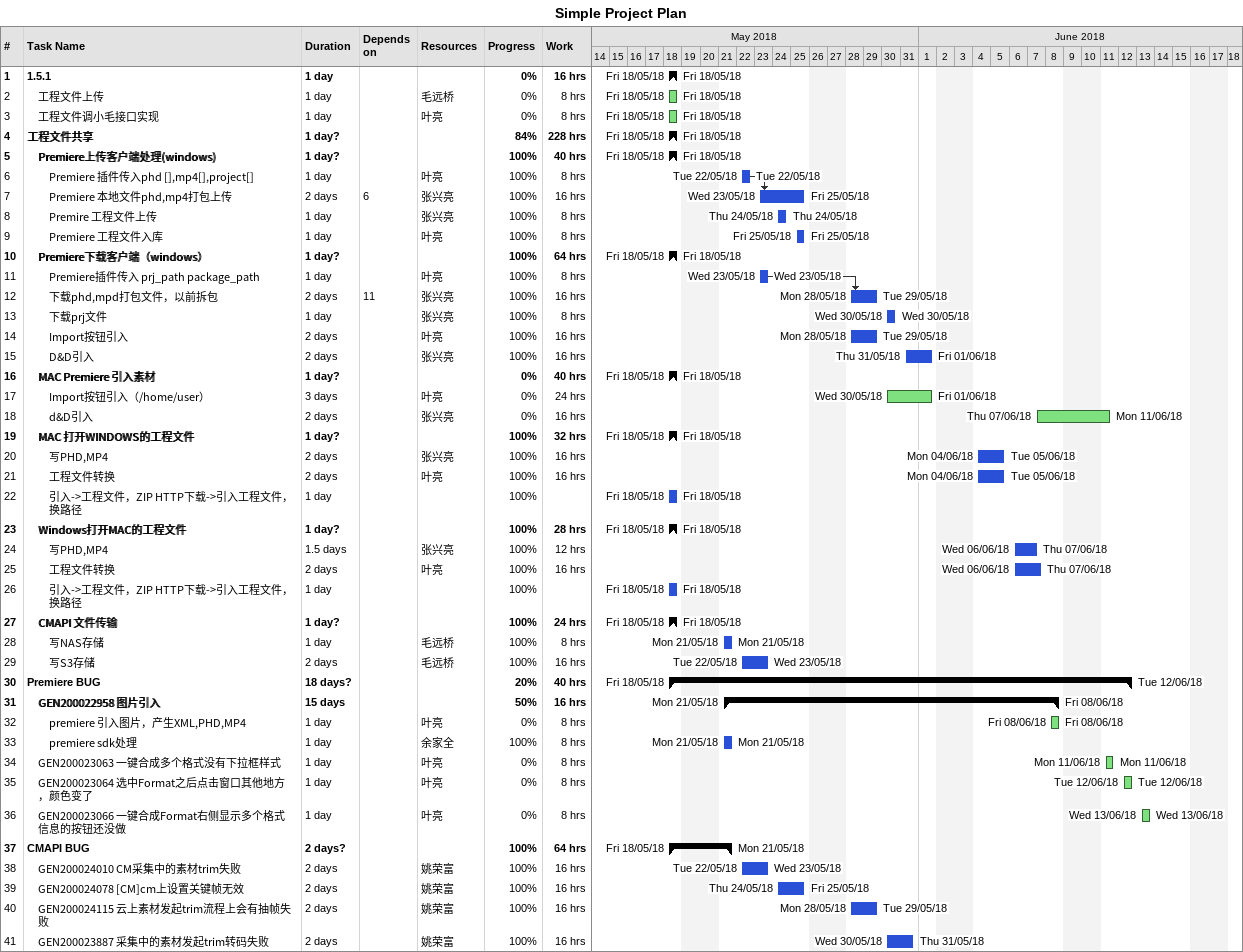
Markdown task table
Simple Project Plan

| ID | Level | Task | Duration | Start | Finish | Predecessors | Resources | % complete | Work (h) |
|---|---|---|---|---|---|---|---|---|---|
| 1 | 1 | **1.5.1** | 1d | 2018-05-18 | 2018-05-18 |  |  | 0 | 16 |
| 2 | 2 | 工程文件上传 | 1d | 2018-05-18 | 2018-05-18 |  | 毛远桥 | 0 | 8 |
| 3 | 2 | 工程文件调小毛接口实现 | 1d | 2018-05-18 | 2018-05-18 |  | 叶亮 | 0 | 8 |
| 4 | 1 | **工程文件共享** | 1d? | 2018-05-18 | 2018-05-18 |  |  | 84 | 228 |
| 5 | 2 | **Premiere上传客户端处理(windows)** | 1d? | 2018-05-18 | 2018-05-18 |  |  | 100 | 40 |
| 6 | 3 | Premiere 插件传入phd [],mp4[],project[] | 1d | 2018-05-22 | 2018-05-22 |  | 叶亮 | 100 | 8 |
| 7 | 3 | Premiere 本地文件phd,mp4打包上传 | 2d | 2018-05-23 | 2018-05-25 | 6 | 张兴亮 | 100 | 16 |
| 8 | 3 | Premire 工程文件上传 | 1d | 2018-05-24 | 2018-05-24 |  | 张兴亮 | 100 | 8 |
| 9 | 3 | Premiere 工程文件入库 | 1d | 2018-05-25 | 2018-05-25 |  | 叶亮 | 100 | 8 |
| 10 | 2 | **Premiere下载客户端（windows）** | 1d? | 2018-05-18 | 2018-05-18 |  |  | 100 | 64 |
| 11 | 3 | Premiere插件传入 prj_path package_path | 1d | 2018-05-23 | 2018-05-23 |  | 叶亮 | 100 | 8 |
| 12 | 3 | 下载phd,mpd打包文件，以前拆包 | 2d | 2018-05-28 | 2018-05-29 | 11 | 张兴亮 | 100 | 16 |
| 13 | 3 | 下载prj文件 | 1d | 2018-05-30 | 2018-05-30 |  | 张兴亮 | 100 | 8 |
| 14 | 3 | Import按钮引入 | 2d | 2018-05-28 | 2018-05-29 |  | 叶亮 | 100 | 16 |
| 15 | 3 | D&D引入 | 2d | 2018-05-31 | 2018-06-01 |  | 张兴亮 | 100 | 16 |
| 16 | 2 | **MAC Premiere 引入素材** | 1d? | 2018-05-18 | 2018-05-18 |  |  | 0 | 40 |
| 17 | 3 | Import按钮引入（/home/user） | 3d | 2018-05-30 | 2018-06-01 |  | 叶亮 | 0 | 24 |
| 18 | 3 | d&D引入 | 2d | 2018-06-07 | 2018-06-11 |  | 张兴亮 | 0 | 16 |
| 19 | 2 | **MAC 打开WINDOWS的工程文件** | 1d? | 2018-05-18 | 2018-05-18 |  |  | 100 | 32 |
| 20 | 3 | 写PHD,MP4 | 2d | 2018-06-04 | 2018-06-05 |  | 张兴亮 | 100 | 16 |
| 21 | 3 | 工程文件转换 | 2d | 2018-06-04 | 2018-06-05 |  | 叶亮 | 100 | 16 |
| 22 | 3 | 引入->工程文件，ZIP HTTP下载->引入工程文件，换路径 | 1d | 2018-05-18 | 2018-05-18 |  |  | 100 |  |
| 23 | 2 | **Windows打开MAC的工程文件** | 1d? | 2018-05-18 | 2018-05-18 |  |  | 100 | 28 |
| 24 | 3 | 写PHD,MP4 | 1.5d | 2018-06-06 | 2018-06-07 |  | 张兴亮 | 100 | 12 |
| 25 | 3 | 工程文件转换 | 2d | 2018-06-06 | 2018-06-07 |  | 叶亮 | 100 | 16 |
| 26 | 3 | 引入->工程文件，ZIP HTTP下载->引入工程文件，换路径 | 1d | 2018-05-18 | 2018-05-18 |  |  | 100 |  |
| 27 | 2 | **CMAPI 文件传输** | 1d? | 2018-05-18 | 2018-05-18 |  |  | 100 | 24 |
| 28 | 3 | 写NAS存储 | 1d | 2018-05-21 | 2018-05-21 |  | 毛远桥 | 100 | 8 |
| 29 | 3 | 写S3存储 | 2d | 2018-05-22 | 2018-05-23 |  | 毛远桥 | 100 | 16 |
| 30 | 1 | **Premiere BUG** | 18d? | 2018-05-18 | 2018-06-12 |  |  | 20 | 40 |
| 31 | 2 | **GEN200022958 图片引入** | 15d | 2018-05-21 | 2018-06-08 |  |  | 50 | 16 |
| 32 | 3 | premiere 引入图片，产生XML,PHD,MP4 | 1d | 2018-06-08 | 2018-06-08 |  | 叶亮 | 0 | 8 |
| 33 | 3 | premiere sdk处理 | 1d | 2018-05-21 | 2018-05-21 |  | 余家全 | 100 | 8 |
| 34 | 2 | GEN200023063 一键合成多个格式没有下拉框样式 | 1d | 2018-06-11 | 2018-06-11 |  | 叶亮 | 0 | 8 |
| 35 | 2 | GEN200023064 选中Format之后点击窗口其他地方，颜色变了 | 1d | 2018-06-12 | 2018-06-12 |  | 叶亮 | 0 | 8 |
| 36 | 2 | GEN200023066 一键合成Format右侧显示多个格式信息的按钮还没做 | 1d | 2018-06-13 | 2018-06-13 |  | 叶亮 | 0 | 8 |
| 37 | 1 | **CMAPI BUG** | 2d? | 2018-05-18 | 2018-05-21 |  |  | 100 | 64 |
| 38 | 2 | GEN200024010 CM采集中的素材trim失败 | 2d | 2018-05-22 | 2018-05-23 |  | 姚荣富 | 100 | 16 |
| 39 | 2 | GEN200024078 [CM]cm上设置关键帧无效 | 2d | 2018-05-24 | 2018-05-25 |  | 姚荣富 | 100 | 16 |
| 40 | 2 | GEN200024115 云上素材发起trim流程上会有抽帧失败 | 2d | 2018-05-28 | 2018-05-29 |  | 姚荣富 | 100 | 16 |
| 41 | 2 | GEN200023887 采集中的素材发起trim转码失败 | 2d | 2018-05-30 | 2018-05-31 |  | 姚荣富 | 100 | 16 |
